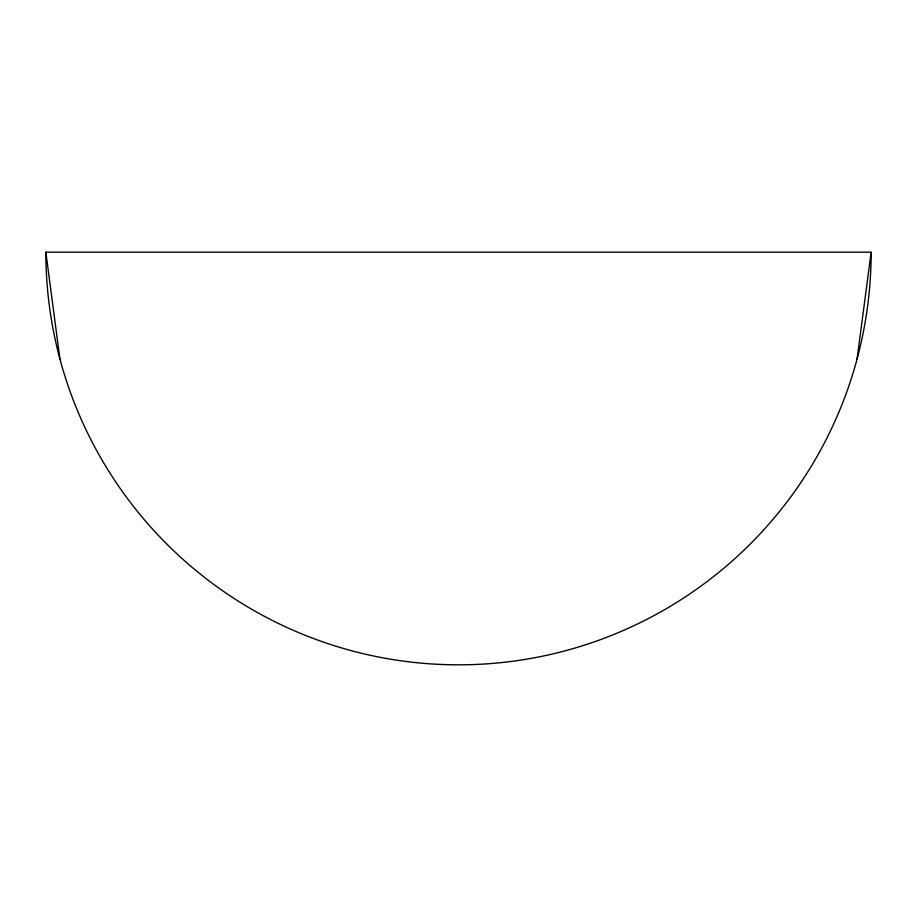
<?xml version="1.0" encoding="UTF-8"?>
<svg xmlns="http://www.w3.org/2000/svg" width="917" height="917" viewBox="0 0 917 917"><rect width="100%" height="100%" fill="white"/><g stroke="black" fill="none" stroke-linecap="round" stroke-linejoin="round"><path stroke-width="1.38" d="M857.086 358.971L871.15 252.175L45.85 252.175L59.914 358.971M871.15 252.175A412.65 412.65 0 0 1 458.5 664.825A412.65 412.65 0 0 1 45.85 252.175"/></g></svg>
